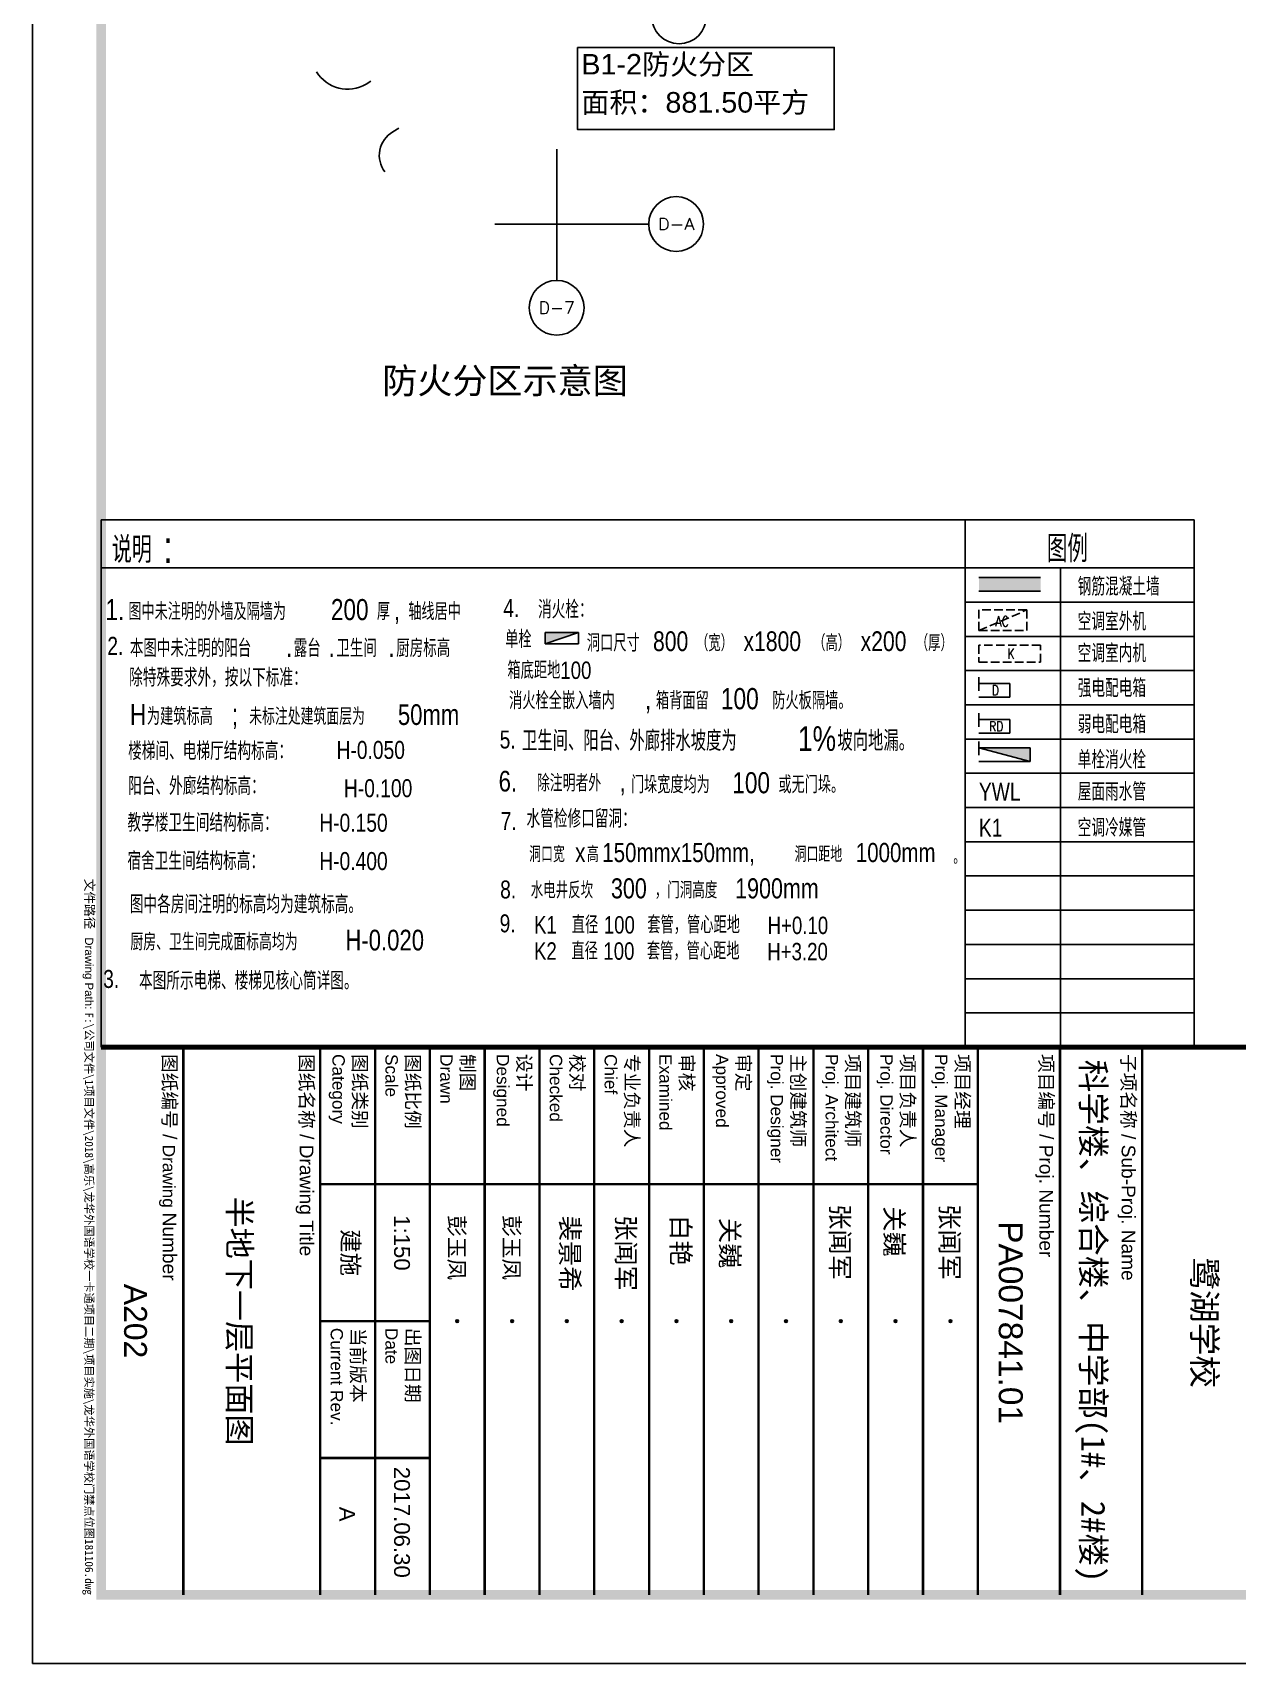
# Model space of a CAD drawing. Extents: x 447078 to 1776277, y 243534 to 519428.
# Drawn here: x 604270 to 630655, y 340853 to 376580 of the extents above; entities that cross this region are included whole.
import ezdxf
from ezdxf.enums import TextEntityAlignment as Align

# ---------------------------------------------------------------- set-up
doc = ezdxf.new("R2010")
doc.units = 0
doc.header["$LTSCALE"] = 1000
doc.header["$MEASUREMENT"] = 0
doc.linetypes.add('小说明$0$说明$0$DASH', pattern=[0.35, 0.25, -0.1])
for name, color, linetype in [('$0$G-ANNO-TEXT', 33, 'Continuous'), ('$2$G-GRID-IDEN', 103, 'Continuous'), ('$3$G-GRID-DIMS', 123, 'Continuous'), ('A-AREA-FIRE', 40, 'Continuous'), ('A-HOLE', 41, 'Continuous'), ('G-0-XREF', 2, 'Continuous'), ('G-ANNO-NOTE', 80, 'Continuous'), ('图框CCDI_B0GA0+0.00$0$G-ANNO-TEXT', 33, 'Continuous'), ('图框CCDI_B0GA0+0.00$0$G-BORD', 3, 'Continuous'), ('小说明$0$说明$0$ANNO-NOTE', 3, 'Continuous'), ('小说明$0$说明$0$WALL-HATH', 9, 'Continuous'), ('说明$0$ANNO-NOTE', 3, 'Continuous')]:
    doc.layers.add(name, color=color, linetype=linetype)
doc.styles.add('$0$CCDI_T_G01', font='')
doc.styles.add('$2$_TCH_AXIS', font='COMPLEX', dxfattribs={"bigfont": 'GBCBIG'})
doc.styles.add('CCDI_T_G01', font='')
doc.styles.add('CCDI_T_G03', font='')
doc.styles.add('图框CCDI_B0GA0+0.00$0$CCDI_T_G01', font='')
doc.styles.add('小说明$0$说明$0$CCDI-TOG-02', font='simplex.shx', dxfattribs={"width": 0.8, "bigfont": 'zjdz.shx'})
doc.styles.add('小说明$0$说明$0$CCDI-TOG-05', font='zjdz-s.shx', dxfattribs={"width": 0.8, "bigfont": 'zjdz.shx'})
doc.styles.add('说明$0$CCDI-TOG-05', font='zjdz-s.shx', dxfattribs={"width": 0.8, "bigfont": 'zjdz.shx'})
doc.styles.get('$0$CCDI_T_G01').set_extended_font_data('Arial')
doc.styles.get('CCDI_T_G01').set_extended_font_data('Arial')
doc.styles.get('CCDI_T_G03').set_extended_font_data('SimHei')
doc.styles.get('图框CCDI_B0GA0+0.00$0$CCDI_T_G01').set_extended_font_data('Arial')

# ---------------------------------------------------------------- blocks, each defined once
blk = doc.blocks.new('图框CCDI_B0GA0+0.00')
at = {"layer": '图框CCDI_B0GA0+0.00$0$G-BORD'}
for points in [[(113880, 13400, 1), (113920, 13400, 1)], [(113880, 12600, 1), (113920, 12600, 1)], [(113880, 11800, 1), (113920, 11800, 1)], [(113880, 11000, 1), (113920, 11000, 1)], [(113880, 10200, 1), (113920, 10200, 1)], [(113880, 9400, 1), (113920, 9400, 1)], [(113880, 8600, 1), (113920, 8600, 1)], [(113880, 7800, 1), (113920, 7800, 1)], [(113880, 7000, 1), (113920, 7000, 1)], [(113880, 6200, 1), (113920, 6200, 1)]]:
    blk.add_hatch(color=256, dxfattribs=at).paths.add_polyline_path(points)
blk.add_line((109900, 9600), (109900, 11600), dxfattribs=at)
blk.add_lwpolyline([(0, 84100), (118900, 84100), (118900, 0), (0, 0)], close=True, dxfattribs=at)
at = {"layer": '图框CCDI_B0GA0+0.00$0$G-BORD', "const_width": 140}
blk.add_lwpolyline([(3300, 83100), (117900, 83100), (117900, 1000), (3300, 1000)], close=True, dxfattribs=at)
at = {"layer": '图框CCDI_B0GA0+0.00$0$G-BORD'}
for points, const_width in [([(109900, 1000), (109900, 83100)], 70), ([(109900, 16200), (117900, 16200)], 35), ([(109900, 15000), (117900, 15000)], 35), ([(109900, 13800), (117900, 13800)], 35), ([(111900, 4200), (111900, 13800)], 35), ([(109900, 13000), (117900, 13000)], 35), ([(109900, 12200), (117900, 12200)], 35), ([(109900, 11400), (117900, 11400)], 35), ([(109900, 10600), (117900, 10600)], 35), ([(109900, 9800), (117900, 9800)], 35), ([(109900, 9000), (117900, 9000)], 35), ([(109900, 8200), (117900, 8200)], 35), ([(109900, 7400), (117900, 7400)], 35), ([(109900, 6600), (117900, 6600)], 35), ([(109900, 5800), (117900, 5800)], 35), ([(113900, 4200), (113900, 5800)], 35), ([(115900, 4200), (115900, 5800)], 35), ([(109900, 5000), (117900, 5000)], 35), ([(109900, 4200), (117900, 4200)], 35), ([(109900, 2200), (117900, 2200)], 35)]:
    blk.add_lwpolyline(points, dxfattribs=dict(at, const_width=const_width))
for centre in [(113900, 13400), (113900, 12600), (113900, 11800), (113900, 11000), (113900, 10200), (113900, 9400), (113900, 8600), (113900, 7800), (113900, 7000), (113900, 6200)]:
    blk.add_circle(centre, 20, dxfattribs=at)
at = {"layer": '图框CCDI_B0GA0+0.00$0$G-ANNO-TEXT', "style": '图框CCDI_B0GA0+0.00$0$CCDI_T_G01'}
for s, height, p in [('张闻军', 270.6, (112192, 13253)), ('关巍', 270.6, (112223, 12445)), ('张闻军', 270.6, (112192, 11653)), ('关巍', 270.6, (112392, 10045)), ('白艳', 270.6, (112352, 9327)), ('张闻军', 270.6, (112352, 8527)), ('裴景希', 270.6, (112361, 7710)), ('2017.06.30', 232, (116028, 5277)), ('A', 232, (116612, 4477))]:
    blk.add_text(s, height=height, dxfattribs=at).set_placement(p)
for s, insert, char_height, width, attachment_point in [('{\\fSimSun|b0|i0|c134|p2;鹭湖学校}', (113923, 17090), 350, 8000, 5), ('{\\fSimSun|b0|i0|c134|p54;子项名称} / Sub-Proj. Name', (110000, 16100), 200, 7900, 1), ('{\\fSimSun|b0|i0|c134|p54;项目编号} / Proj. Number', (110000, 14900), 200, 7900, 1), ('PA007841.01', (113923, 14279), 350, 8000, 5), ('{\\fSimSun|b0|i0|c134|p2;建施}', (112900, 4628), 250, 2000, 5), ('{\\fSimSun|b0|i0|c134|p54;图纸名称} / Drawing Title', (110000, 4100), 200, 7900, 1), ('{\\fSimSun|b0|i0|c134|p6;图纸编号} / {\\H0.9x;Drawing }Number', (110000, 2100), 200, 7900, 1), ('{\\fSimSun|b0|i0|c134|p6;\\H0.9x;文件路径}  {\\H0.8x;Drawing Path: \\fSimHei|b0|i0|c134|p2;F:\\公司文件\\1项目文件\\2018\\高乐\\龙华外国语学校一卡通项目二期\\项目实施\\龙华外国语学校门禁点位图181106.dwg}', (117900, 900), 150, 39400, 3)]:
    blk.add_mtext(s, dxfattribs=dict(at, insert=insert, char_height=char_height, width=width, attachment_point=attachment_point))
at = {"layer": '图框CCDI_B0GA0+0.00$0$G-ANNO-TEXT', "char_height": 200, "width": 1900, "attachment_point": 4, "line_spacing_factor": 0.96, "style": '图框CCDI_B0GA0+0.00$0$CCDI_T_G01'}
for s, insert in [('{\\fSimSun|b0|i0|c134|p54;项目经理\\P\\fArial|b0|i0|c0|p39;\\H0.9x;Proj. Manager}', (110000, 13400)), ('{\\fSimSun|b0|i0|c134|p54;项目负责人\\P\\fArial|b0|i0|c0|p39;\\H0.9x;Proj. Director}', (110000, 12600)), ('{\\fSimSun|b0|i0|c134|p54;项目建筑师\\P\\fArial|b0|i0|c0|p39;\\H0.9x;Proj. Architect}', (110000, 11800)), ('{\\fSimSun|b0|i0|c134|p54;主创建筑师\\P\\fArial|b0|i0|c0|p39;\\H0.9x;Proj. Designer}', (110000, 11000)), ('{\\fSimSun|b0|i0|c134|p54;审定\\P\\fArial|b0|i0|c0|p39;\\H0.9x;Approved}', (110000, 10200)), ('{\\fSimSun|b0|i0|c134|p54;审核\\P\\fArial|b0|i0|c0|p39;\\H0.9x;Examined}', (110000, 9400)), ('{\\fSimSun|b0|i0|c134|p54;专业负责人\\P\\fArial|b0|i0|c0|p39;\\H0.9x;Chief}', (110000, 8600)), ('{\\fSimSun|b0|i0|c134|p54;校对\\P\\fArial|b0|i0|c0|p39;\\H0.9x;Checked}', (110000, 7800)), ('{\\fSimSun|b0|i0|c134|p54;设计\\P\\fArial|b0|i0|c0|p39;\\H0.9x;Designed}', (110000, 7000)), ('{\\fSimSun|b0|i0|c134|p54;制图\\P\\fArial|b0|i0|c0|p39;\\H0.9x;Drawn}', (110000, 6200)), ('{\\fSimSun|b0|i0|c134|p54;图纸比例\\P\\fArial|b0|i0|c0|p39;\\H0.9x;Scale}', (110000, 5400)), ('{\\fSimSun|b0|i0|c134|p54;出图日期\\P\\fArial|b0|i0|c0|p39;\\H0.9x;Date}', (114000, 5400)), ('{\\fSimSun|b0|i0|c134|p6;图纸类别\\P\\fArial|b0|i0|c0|p34;\\H0.9x;Category}', (110000, 4600)), ('{\\fSimSun|b0|i0|c134|p6;当前版本\\P\\fArial|b0|i0|c0|p34;\\H0.9x;Current Rev.}', (114000, 4600))]:
    blk.add_mtext(s, dxfattribs=dict(at, insert=insert))
blk = doc.blocks.new('小说明')
at = {"layer": 'A-HOLE', "ltscale": 10}
h = blk.add_hatch(color=256, dxfattribs=at)
h.dxf.hatch_style = 1
h.paths.add_polyline_path([(6484, 5892), (6972, 6057), (6484, 6057)])
at = {"layer": '小说明$0$说明$0$WALL-HATH'}
blk.add_hatch(color=256, dxfattribs=at).paths.add_polyline_path([(13717, 6858), (12816, 6858), (12816, 6658), (13717, 6658)])
at = {"layer": '小说明$0$说明$0$ANNO-NOTE'}
for p, q in [((0, 0), (0, 7700)), ((0, 7700), (15957, 7700)), ((12616, 7700), (12616, 0)), ((15957, 7700), (15957, 0)), ((15957, 7000), (0, 7000)), ((14009, 7000), (14009, 0)), ((12816, 6858), (13717, 6858)), ((15957, 6500), (12616, 6500)), ((13717, 6658), (12816, 6658)), ((15957, 6000), (12616, 6000)), ((15957, 5500), (12616, 5500)), ((12816, 5206), (12816, 5406)), ((12816, 5312), (13266, 5312)), ((13266, 5312), (13266, 5112)), ((13266, 5112), (12816, 5112)), ((15957, 5000), (12616, 5000)), ((12816, 4677), (12816, 4877)), ((12816, 4784), (13266, 4784)), ((13266, 4784), (13266, 4584)), ((13266, 4584), (12816, 4584)), ((15957, 4500), (12616, 4500)), ((12816, 4266), (12816, 4466)), ((12816, 4373), (13566, 4173)), ((12816, 4373), (13566, 4373)), ((13566, 4373), (13566, 4173)), ((13566, 4173), (12816, 4173)), ((15957, 4000), (12616, 4000)), ((15957, 3500), (12616, 3500)), ((15957, 3000), (12616, 3000)), ((15957, 2500), (12616, 2500)), ((15957, 2000), (12616, 2000)), ((15957, 1500), (12616, 1500)), ((15957, 1500), (12616, 1500)), ((15957, 1000), (12616, 1000)), ((15957, 1000), (12616, 1000)), ((15957, 500), (12616, 500)), ((15957, 500), (12616, 500)), ((15957, 0), (0, 0)), ((15957, 0), (11957, 0))]:
    blk.add_line(p, q, dxfattribs=at)
at = {"layer": '小说明$0$说明$0$ANNO-NOTE', "linetype": '小说明$0$说明$0$DASH', "ltscale": 0.5}
for p, q in [((12816, 6085), (13516, 6385)), ((12816, 6385), (12816, 6085)), ((13516, 6385), (12816, 6385)), ((13516, 6085), (13516, 6385)), ((12816, 6085), (13516, 6085)), ((13716, 5871), (12816, 5871)), ((12816, 5871), (12816, 5621)), ((13716, 5621), (13716, 5871)), ((12816, 5621), (13716, 5621))]:
    blk.add_line(p, q, dxfattribs=at)
at = {"layer": '小说明$0$说明$0$ANNO-NOTE'}
blk.add_solid([(12816, 4373), (13566, 4173), (13566, 4373)], dxfattribs=at)
at = {"layer": '说明$0$ANNO-NOTE'}
for p, q in [((6484, 5892), (6484, 6057)), ((6484, 6057), (6972, 6057)), ((6484, 5892), (6972, 6057)), ((6972, 6057), (6972, 5892)), ((6972, 5892), (6484, 5892))]:
    blk.add_line(p, q, dxfattribs=at)
at = {"layer": '小说明$0$说明$0$ANNO-NOTE', "width": 0.8}
for s, height, style, p in [('说明', 383.7, '小说明$0$说明$0$CCDI-TOG-05', (157, 7073)), (':', 469, '小说明$0$说明$0$CCDI-TOG-05', (907, 7073)), ('图例', 393.8, '小说明$0$说明$0$CCDI-TOG-05', (13809, 7082)), ('钢筋混凝土墙', 262.5, '小说明$0$说明$0$CCDI-TOG-05', (14259, 6595)), ('1.', 307.9, '小说明$0$说明$0$CCDI-TOG-05', (63, 6237)), ('图中未注明的外墙及隔墙为', 252.15, '小说明$0$说明$0$CCDI-TOG-05', (399, 6237)), ('200', 307.9, '小说明$0$说明$0$CCDI-TOG-05', (3355, 6237)), ('厚', 252, '小说明$0$说明$0$CCDI-TOG-05', (4026, 6237)), ('轴线居中', 252.2, '小说明$0$说明$0$CCDI-TOG-05', (4485, 6237)), ('4.', 262.5, '小说明$0$说明$0$CCDI-TOG-05', (5872, 6283)), ('消火栓：', 262.5, '小说明$0$说明$0$CCDI-TOG-05', (6379, 6261)), (',', 308, '小说明$0$说明$0$CCDI-TOG-05', (4273, 6237)), ('空调室外机', 262.5, '小说明$0$说明$0$CCDI-TOG-05', (14259, 6085)), ('2.', 262.5, '小说明$0$说明$0$CCDI-TOG-05', (91, 5730)), ('本图中未注明的阳台', 259.1, '小说明$0$说明$0$CCDI-TOG-05', (420, 5697)), ('露台', 259.1, '小说明$0$说明$0$CCDI-TOG-05', (2813, 5697)), ('卫生间', 259.1, '小说明$0$说明$0$CCDI-TOG-05', (3434, 5697)), ('厨房标高', 259.1, '小说明$0$说明$0$CCDI-TOG-05', (4309, 5697)), ('.', 316, '小说明$0$说明$0$CCDI-TOG-05', (2698, 5697)), ('.', 316, '小说明$0$说明$0$CCDI-TOG-05', (3319, 5697)), ('.', 316, '小说明$0$说明$0$CCDI-TOG-05', (4194, 5697)), ('空调室内机', 262.5, '小说明$0$说明$0$CCDI-TOG-05', (14259, 5621)), ('除特殊要求外，按以下标准：', 262.5, '小说明$0$说明$0$CCDI-TOG-05', (409, 5267)), ('100', 310.4, '小说明$0$说明$0$CCDI-TOG-05', (9048, 4935)), ('D', 144, '小说明$0$说明$0$CCDI-TOG-02', (13005, 5141)), ('强电配电箱', 262.5, '小说明$0$说明$0$CCDI-TOG-05', (14259, 5112)), ('H', 310, '小说明$0$说明$0$CCDI-TOG-05', (420, 4704)), ('50mm', 301.5, '小说明$0$说明$0$CCDI-TOG-05', (4333, 4706)), ('消火栓全嵌入墙内', 254.2, '小说明$0$说明$0$CCDI-TOG-05', (5956, 4935)), ('箱背面留', 254.2, '小说明$0$说明$0$CCDI-TOG-05', (8100, 4935)), ('防火板隔墙。', 254.2, '小说明$0$说明$0$CCDI-TOG-05', (9798, 4935)), ('为建筑标高', 253.7, '小说明$0$说明$0$CCDI-TOG-05', (668, 4704)), (';', 310, '小说明$0$说明$0$CCDI-TOG-05', (1907, 4704)), ('未标注处建筑面层为', 246.9, '小说明$0$说明$0$CCDI-TOG-05', (2162, 4706)), (',', 310, '小说明$0$说明$0$CCDI-TOG-05', (7940, 4935)), ('弱电配电箱', 262.5, '小说明$0$说明$0$CCDI-TOG-05', (14259, 4584)), ('5.', 262.5, '小说明$0$说明$0$CCDI-TOG-05', (5819, 4362)), ('卫生间、阳台、外廊排水坡度为', 294.64, '小说明$0$说明$0$CCDI-TOG-05', (6145, 4327)), ('1%%%', 359.8, '小说明$0$说明$0$CCDI-TOG-05', (10174, 4327)), ('坡向地漏。', 294.6, '小说明$0$说明$0$CCDI-TOG-05', (10750, 4327)), ('RD', 144, '小说明$0$说明$0$CCDI-TOG-02', (12964, 4613)), ('楼梯间、电梯厅结构标高：', 262.5, '小说明$0$说明$0$CCDI-TOG-05', (394, 4194)), ('H-0.050', 262.5, '小说明$0$说明$0$CCDI-TOG-05', (3437, 4210)), ('单栓消火栓', 262.5, '小说明$0$说明$0$CCDI-TOG-05', (14259, 4067)), ('阳台、外廊结构标高：', 262.5, '小说明$0$说明$0$CCDI-TOG-05', (394, 3682)), ('H-0.100', 262.5, '小说明$0$说明$0$CCDI-TOG-05', (3545, 3651)), ('6.', 301.7, '小说明$0$说明$0$CCDI-TOG-05', (5804, 3734)), ('除注明者外', 247, '小说明$0$说明$0$CCDI-TOG-05', (6363, 3734)), ('门垛宽度均为', 252.5, '小说明$0$说明$0$CCDI-TOG-05', (7736, 3708)), ('100', 308.3, '小说明$0$说明$0$CCDI-TOG-05', (9216, 3708)), ('或无门垛。', 252.5, '小说明$0$说明$0$CCDI-TOG-05', (9889, 3708)), ('YWL', 262.5, '小说明$0$说明$0$CCDI-TOG-05', (12816, 3599)), ('屋面雨水管', 262.5, '小说明$0$说明$0$CCDI-TOG-05', (14259, 3599)), (',', 302, '小说明$0$说明$0$CCDI-TOG-05', (7570, 3734)), ('教学楼卫生间结构标高：', 262.5, '小说明$0$说明$0$CCDI-TOG-05', (384, 3147)), ('H-0.150', 262.5, '小说明$0$说明$0$CCDI-TOG-05', (3185, 3147)), ('7.', 262.5, '小说明$0$说明$0$CCDI-TOG-05', (5834, 3170)), ('水管检修口留洞：', 262.5, '小说明$0$说明$0$CCDI-TOG-05', (6211, 3205)), ('K1', 262.5, '小说明$0$说明$0$CCDI-TOG-05', (12816, 3073)), ('空调冷媒管', 262.5, '小说明$0$说明$0$CCDI-TOG-05', (14259, 3073)), ('宿舍卫生间结构标高：', 262.5, '小说明$0$说明$0$CCDI-TOG-05', (384, 2587)), ('洞口宽', 229, '小说明$0$说明$0$CCDI-TOG-05', (6249, 2703)), ('x', 280, '小说明$0$说明$0$CCDI-TOG-05', (6921, 2703)), ('高', 229, '小说明$0$说明$0$CCDI-TOG-05', (7093, 2703)), ('150mmx150mm,', 279.65, '小说明$0$说明$0$CCDI-TOG-05', (7317, 2703)), ('洞口距地', 229, '小说明$0$说明$0$CCDI-TOG-05', (10124, 2703)), ('1000mm', 279.6, '小说明$0$说明$0$CCDI-TOG-05', (11019, 2703)), ('H-0.400', 262.5, '小说明$0$说明$0$CCDI-TOG-05', (3185, 2587)), ('。', 229, '小说明$0$说明$0$CCDI-TOG-05', (12442, 2672)), ('8.', 262.5, '小说明$0$说明$0$CCDI-TOG-05', (5826, 2172)), ('水电井反坎', 240.1, '小说明$0$说明$0$CCDI-TOG-05', (6272, 2173)), ('300', 293.2, '小说明$0$说明$0$CCDI-TOG-05', (7444, 2173)), ('，门洞高度', 240.1, '小说明$0$说明$0$CCDI-TOG-05', (8084, 2173)), ('1900mm', 293.2, '小说明$0$说明$0$CCDI-TOG-05', (9257, 2173)), ('图中各房间注明的标高均为建筑标高。', 262.5, '小说明$0$说明$0$CCDI-TOG-05', (419, 1954)), ('厨房、卫生间完成面标高均为', 247.2, '小说明$0$说明$0$CCDI-TOG-05', (427, 1413)), ('H-0.020', 301.9, '小说明$0$说明$0$CCDI-TOG-05', (3566, 1413)), ('3.', 262.5, '小说明$0$说明$0$CCDI-TOG-05', (30, 865)), ('本图所示电梯、楼梯见核心筒详图。', 262.5, '小说明$0$说明$0$CCDI-TOG-05', (553, 838))]:
    blk.add_text(s, height=height, dxfattribs=dict(at, style=style)).set_placement(p)
at = {"layer": '小说明$0$说明$0$ANNO-NOTE', "linetype": '小说明$0$说明$0$DASH', "style": '小说明$0$说明$0$CCDI-TOG-02', "width": 0.8}
for s, p in [('AC', (13055, 6144)), ('K', (13231, 5674))]:
    blk.add_text(s, height=150, dxfattribs=at).set_placement(p)
at = {"layer": '说明$0$ANNO-NOTE', "style": '说明$0$CCDI-TOG-05', "width": 0.8}
for s, height, p in [('单栓', 254.2, (5899, 5830)), ('洞口尺寸', 254.2, (7092, 5777)), ('800', 288.4, (8058, 5785)), ('（宽）', 236.2, (8687, 5785)), ('x1800', 288.4, (9379, 5785)), ('（高）', 236.2, (10396, 5785)), ('x200', 288.4, (11089, 5785)), ('（厚）', 236.2, (11896, 5785)), ('箱底距地100', 254.2, (5932, 5378)), ('9.', 262.5, (5818, 1677)), ('K1', 254.2, (6320, 1660)), ('直径', 254.2, (6872, 1660)), ('100', 254.2, (7339, 1660)), ('套管，管心距地', 254.2, (7975, 1660)), ('H+0.10', 254.2, (9731, 1652)), ('K2', 254.2, (6320, 1277)), ('直径', 254.2, (6866, 1277)), ('100', 254.2, (7333, 1277)), ('套管，管心距地', 254.2, (7969, 1277)), ('H+3.20', 254.2, (9726, 1269))]:
    blk.add_text(s, height=height, dxfattribs=at).set_placement(p)

msp = doc.modelspace()

# ---------------------------------------------------------------- linework, layer by layer
at = {"layer": '$3$G-GRID-DIMS'}
for p, q in [((615747.2, 374024.2), (615747.2, 371151.8)), ((614392.7, 372386.2), (617763.7, 372386.2))]:
    msp.add_line(p, q, dxfattribs=at)
for centre in [(618427.2, 376936.9), (618363.7, 372386.2), (615747.2, 370551.8)]:
    msp.add_circle(centre, 600, dxfattribs=at)
at = {"layer": 'A-AREA-FIRE'}
for p, q in [((611680.8, 375517.5), (611573, 375453.9)), ((612290.4, 374483.8), (612158.2, 374405.9))]:
    msp.add_line(p, q, dxfattribs=at)
msp.add_lwpolyline([(616205.8, 376254.4), (621824.8, 376254.4), (621824.8, 374456.4), (616205.8, 374456.4)], close=True, dxfattribs=at)
for centre, radius, start, end in [((611166.6, 376143), 800, 211.57365, 300.52737), ((612463, 373889), 600, 120.52737, 217.04827)]:
    msp.add_arc(centre, radius, start, end, dxfattribs=at)

# ---------------------------------------------------------------- block references
at = {"layer": 'G-0-XREF', "xscale": 1.5, "yscale": 1.5, "zscale": 1.5, "rotation": 270}
msp.add_blockref('图框CCDI_B0GA0+0.00', (604270.2, 519203.4), dxfattribs=at)
at = {"layer": 'G-0-XREF', "xscale": 1.5, "yscale": 1.5, "zscale": 1.5}
msp.add_blockref('小说明', (605770.2, 354353.4), dxfattribs=at)

# ---------------------------------------------------------------- texts
at = {"layer": '$0$G-ANNO-TEXT', "style": '$0$CCDI_T_G01'}
for s, p in [('1:150', (612186.1, 350673.5)), ('彭玉凤', (613386.1, 350673.5)), ('彭玉凤', (614586.1, 350673.5))]:
    msp.add_text(s, height=347.94, rotation=270, dxfattribs=at).set_placement(p)
at = {"layer": '$0$G-ANNO-TEXT', "attachment_point": 5, "rotation": 270, "line_spacing_factor": 0.9, "style": '$0$CCDI_T_G01'}
for s, insert, char_height, width in [('{\\fSimSun|b0|i0|c134|p2;科学楼、综合楼、中学部(1#、2#楼)}', (627429.7, 348353.4), 525, 12000), ('半地下一层平面图', (608770.1, 348353.4), 500, 8000), ('A202', (606520.2, 348353.4), 500, 8000)]:
    msp.add_mtext(s, dxfattribs=dict(at, insert=insert, char_height=char_height, width=width))
at = {"layer": '$2$G-GRID-IDEN', "style": '$2$_TCH_AXIS'}
for s, height, p, p2 in [('D-A', 254.69, (617963.5, 372258.9), (618763.9, 372258.9)), ('D-7', 269.48, (615349.4, 370417.1), (616145, 370417.1))]:
    msp.add_text(s, height=height, dxfattribs=at).set_placement(p, p2, align=Align.FIT)
at = {"layer": 'A-AREA-FIRE', "style": 'CCDI_T_G01'}
for s, p in [('B1-2防火分区', (616287.3, 375662.5)), ('面积：881.50平方', (616287.3, 374827.5))]:
    msp.add_text(s, height=450, dxfattribs=at).set_placement(p)
at = {"layer": 'G-ANNO-NOTE', "style": 'CCDI_T_G03'}
msp.add_text('防火分区示意图', height=563.29, dxfattribs=at).set_placement((611925.7, 368673))

doc.saveas('drawing.dxf')
